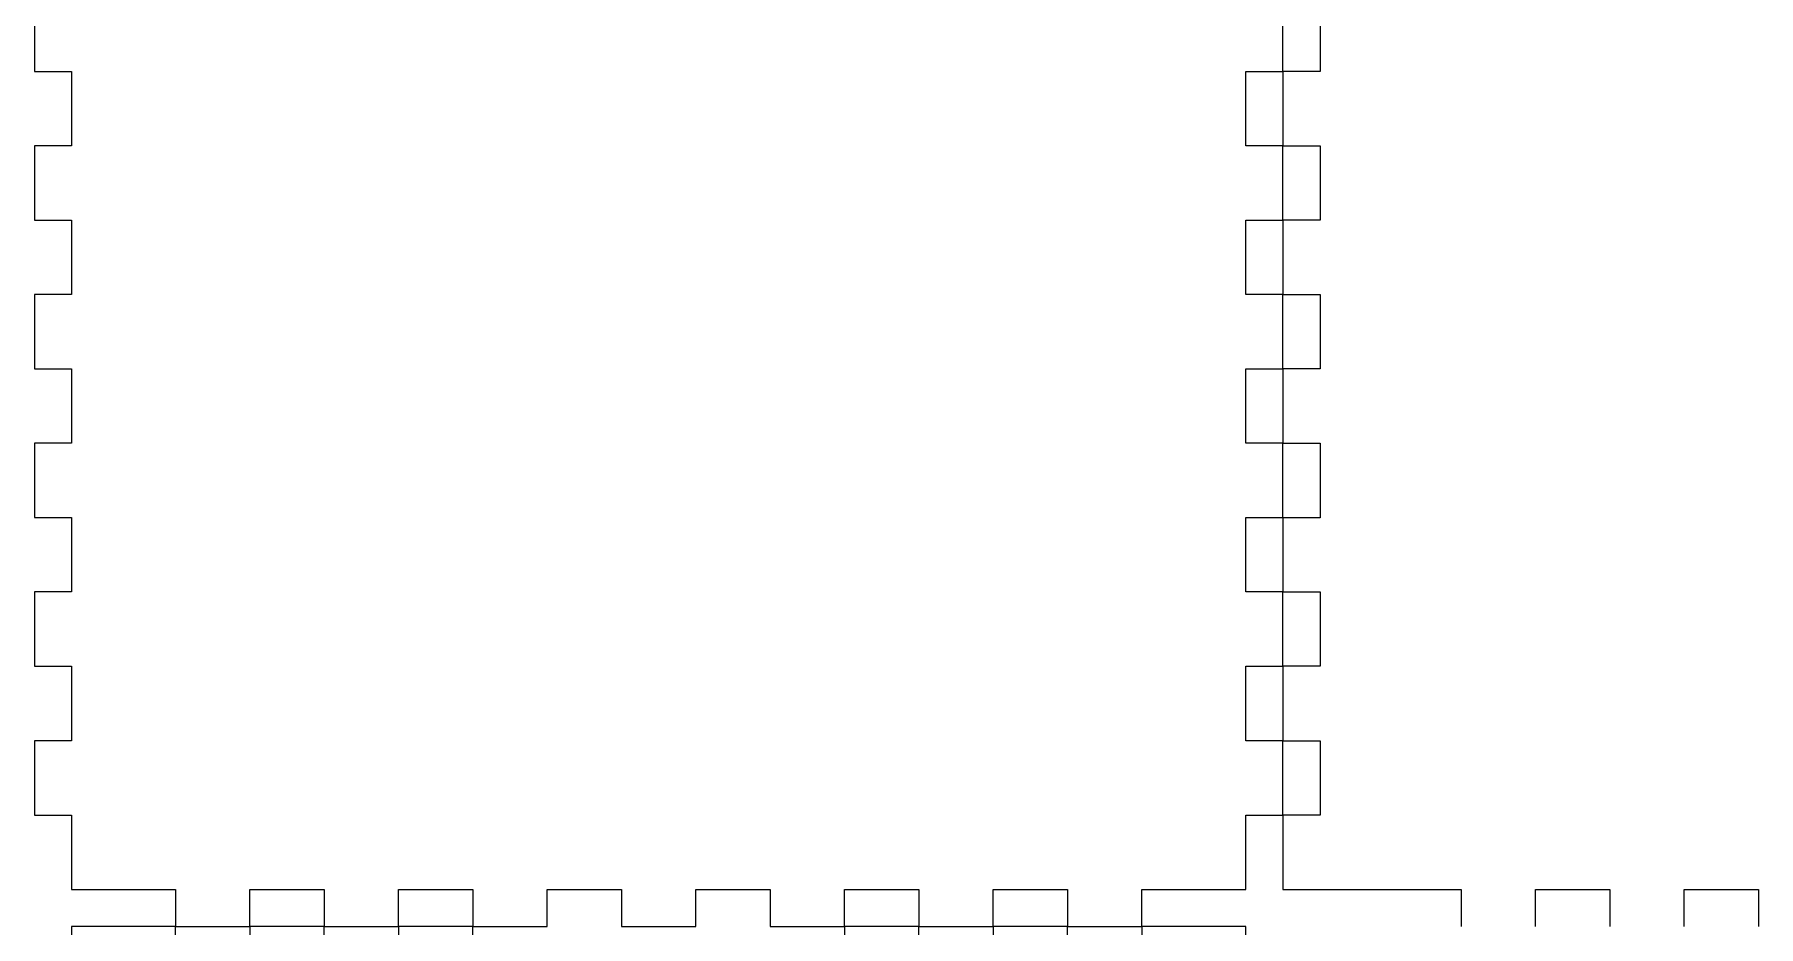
# Model space of a CAD drawing. Extents: x 0 to 494, y 0 to 480.
# Drawn here: x 0 to 232, y 240 to 360 of the extents above; entities that cross this region are included whole.
import ezdxf

# ---------------------------------------------------------------- set-up
doc = ezdxf.new("R2010")
doc.units = 0
doc.layers.get('0').update_dxf_attribs({"linetype": 'CONTINUOUS'})

msp = doc.modelspace()

# ---------------------------------------------------------------- linework, layer by layer
at = {"color": 0}
for points in [[(0, 365.001), (0, 355.001), (4.999, 355.001), (4.999, 345.001), (0, 345.001), (0, 335.001), (4.999, 335.001), (4.999, 325), (0, 325), (0, 315.001), (4.999, 315.001), (4.999, 305.001), (0, 305.001), (0, 295.001), (4.999, 295.001), (4.999, 285.001), (0, 285.001), (0, 275.001), (4.999, 275.001), (4.999, 265.001), (0, 265.001), (0, 255.001), (4.999, 255.001), (4.999, 245.001), (4.999, 245.001), (18.999, 245.001), (18.999, 240.001), (28.999, 240.001), (28.999, 245.001), (38.999, 245.001), (38.999, 240.001), (48.998, 240.001), (48.998, 245.001), (58.999, 245.001), (58.999, 240.001), (68.999, 240.001), (68.999, 245.001), (78.998, 245.001), (78.998, 240.001), (88.999, 240.001), (88.999, 245.001), (98.999, 245.001), (98.999, 240.001), (108.998, 240.001), (108.998, 245.001), (118.999, 245.001), (118.999, 240.001), (128.999, 240.001), (128.999, 245.001), (138.999, 245.001), (138.999, 240.001), (148.999, 240.001), (148.999, 245.001), (162.999, 245.001), (162.999, 255.001), (167.999, 255.001), (167.999, 265.001), (162.999, 265.001), (162.999, 275.001), (167.999, 275.001), (167.999, 285.001), (162.999, 285.001), (162.999, 295.001), (167.999, 295.001), (167.999, 305.001), (162.999, 305.001), (162.999, 315.001), (167.999, 315.001), (167.999, 325), (162.999, 325), (162.999, 335.001), (167.999, 335.001), (167.999, 345.001), (162.999, 345.001), (162.999, 355.001), (167.999, 355.001), (167.999, 365.001)], [(172.999, 365.001), (172.999, 355), (167.999, 355), (167.999, 345.001), (172.999, 345.001), (172.999, 335.001), (167.999, 335.001), (167.999, 325), (172.999, 325), (172.999, 315.001), (167.999, 315.001), (167.999, 305.001), (172.999, 305.001), (172.999, 295), (167.999, 295), (167.999, 285.001), (172.999, 285.001), (172.999, 275.001), (167.999, 275.001), (167.999, 265.001), (172.999, 265.001), (172.999, 255.001), (167.999, 255.001), (167.999, 245.001), (191.999, 245.001), (191.999, 240)], [(201.999, 240), (201.999, 245.001), (211.999, 245.001), (211.999, 240)], [(221.999, 240), (221.999, 245.001), (232, 245.001), (232, 240)], [(18.999, 235.003), (18.999, 240.001), (4.999, 240.001), (4.999, 225.003)], [(38.999, 235.003), (38.999, 240.001), (28.999, 240.001), (28.999, 235.003)], [(58.999, 228.001), (58.999, 240.001), (48.998, 240.001), (48.998, 235.003)], [(118.999, 235.003), (118.999, 240.001), (108.998, 240.001), (108.998, 228.001)], [(138.999, 235.003), (138.999, 240.001), (128.999, 240.001), (128.999, 235.003)], [(162.999, 225.003), (162.999, 240.001), (148.999, 240.001), (148.999, 235.003)]]:
    msp.add_lwpolyline(points, dxfattribs=at)

doc.saveas('drawing.dxf')
